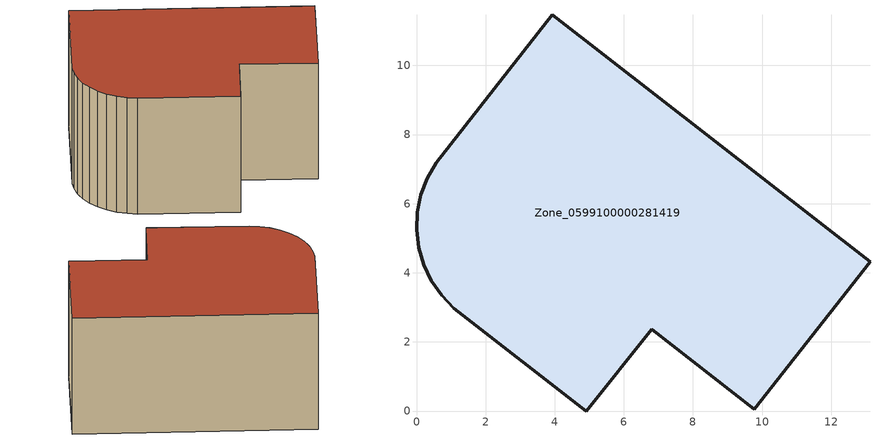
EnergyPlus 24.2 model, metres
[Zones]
Zone_0599100000281419
 floor ground (C_G): 6.81,2.36 4.92,0 1.08,2.98 0.73,3.35 0.43,3.77 0.21,4.23 0.06,4.73 0,5.24 0.02,5.75 0.12,6.26 0.31,6.74 0.57,7.19 3.92,11.46 13.12,4.33 9.78,0.06 z3.99
 wall outside (C_F): 0.02,5.75 0,5.24 0.06,4.73 0.21,4.23 0.43,3.77 0.73,3.35 1.08,2.98 4.92,0 6.81,2.36 9.78,0.06 13.12,4.33 3.92,11.46 0.57,7.19 0.31,6.74 0.12,6.26 0.02,5.75 z3.99:10.3
 roof outside (C_R): 13.12,4.33 3.92,11.46 0.57,7.19 0.31,6.74 0.12,6.26 0.02,5.75 0,5.24 0.06,4.73 0.21,4.23 0.43,3.77 0.73,3.35 1.08,2.98 4.92,0 6.81,2.36 9.78,0.06 z10.3
[BUILDING]
Pand.0599100000281419: North Axis=0; Terrain=City; Loads Convergence Tolerance Value=0.04; Temperature Convergence Tolerance Value=0.4; Solar Distribution=FullExterior; Maximum Number of Warmup Days=25; Minimum Number of Warmup Days=1
[Site:Location]
Rotterdam.The.Hague.AP_ZH_NLD Design_Conditions: Latitude=51.96; Longitude=4.45; Time Zone=1; Elevation=-4.5
[SITE:GROUNDTEMPERATURE:BUILDINGSURFACE]
18, 18, 18, 18, 18, 18, 18, 18, 18, 18, 18, 18
[MATERIAL] Thermal Absorptance=0.9; Solar Absorptance=0.7; Visible Absorptance=0.7
Name | Roughness | Thickness | Conductivity | Density | Specific Heat
G.TC.1975-1991 | MediumSmooth | 0.15 | 0.288461 | 540 | 1210
F.TC.1975-1991 | Rough | 0.3 | 0.230769 | 1920 | 840
R.TC.1975-1991 | MediumRough | 0.2 | 0.153846 | 1500 | 1000
[CONSTRUCTION]
C_G: G.TC.1975-1991
C_F: F.TC.1975-1991
C_R: R.TC.1975-1991
[ZONE]
Zone_0599100000281419: Type=1; Multiplier=1; Ceiling Height=Autocalculate; Volume=Autocalculate; Floor Area=autocalculate; Part of Total Floor Area=Yes
[ZONEINFILTRATION:DESIGNFLOWRATE]
Infil_Zone_0599100000281419: Zone or ZoneList or Space or SpaceList=Zone_0599100000281419; Schedule=AlwaysOn; Design Flow Rate Calculation Method=Flow/Area; Flow Rate per Floor Area=0.003; Constant Term Coefficient=1; Temperature Term Coefficient=0; Velocity Term Coefficient=0; Velocity Squared Term Coefficient=0
[HVACTEMPLATE:ZONE:IDEALLOADSAIRSYSTEM]
Zone_0599100000281419: Maximum Heating Supply Air Temperature=50; Minimum Cooling Supply Air Temperature=13; Maximum Heating Supply Air Humidity Ratio=0.0156; Minimum Cooling Supply Air Humidity Ratio=0.0077; Heating Limit=NoLimit; Cooling Limit=NoLimit; Dehumidification Control Type=ConstantSensibleHeatRatio; Cooling Sensible Heat Ratio=0.7; Dehumidification Setpoint=60; Humidification Control Type=None; Humidification Setpoint=30; Outdoor Air Method=None; Outdoor Air Flow Rate per Person=0.00944; Outdoor Air Flow Rate per Zone Floor Area=0; Outdoor Air Flow Rate per Zone=0; Demand Controlled Ventilation Type=None; Outdoor Air Economizer Type=NoEconomizer; Heat Recovery Type=None; Sensible Heat Recovery Effectiveness=0.7; Latent Heat Recovery Effectiveness=0.65
[ZONECONTROL:THERMOSTAT]
ThermostatControl_Zone_0599100000281419: Zone or ZoneList=Zone_0599100000281419; Control Type Schedule=DualSetpointControlType; Control 1=Thermostat_Zone_0599100000281419; Temperature Difference Between Cutout And Setpoint=0
[THERMOSTATSETPOINT:DUALSETPOINT]
Thermostat_Zone_0599100000281419: Heating Setpoint Temperature Schedule=HeatingSetpoint_Zone_0599100000281419; Cooling Setpoint Temperature Schedule=CoolingSetpoint_Zone_0599100000281419
[SCHEDULE:COMPACT]
HeatingSetpoint_Zone_0599100000281419: Through: 12/31, For: AllDays, Until: 24:00, 21
CoolingSetpoint_Zone_0599100000281419: Through: 12/31, For: AllDays, Until: 24:00, 24
DualSetpointControlType: Through: 12/31, For: AllDays, Until: 24:00, 4
AlwaysOn: Through: 12/31, For: AllDays, Until: 24:00, 1
